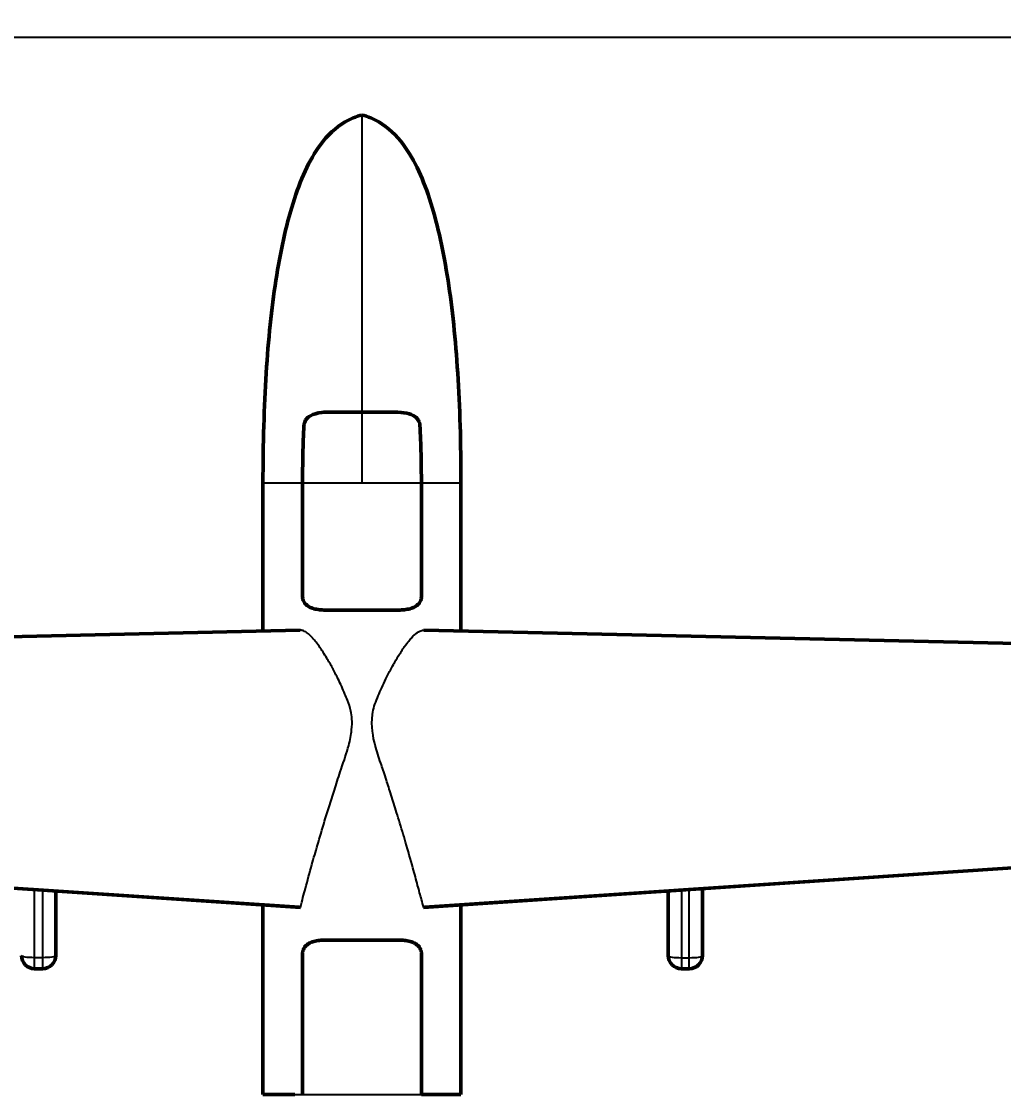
# Model space of a CAD drawing. Header units: inches. Extents: x 0.6 to 59.7, y 1.8 to 21.1.
# Drawn here: x 13.57 to 23.49, y 8.65 to 19.49 of the extents above; entities that cross this region are included whole.
import ezdxf

# ---------------------------------------------------------------- set-up
doc = ezdxf.new("R2010")
doc.units = ezdxf.units.IN
doc.header["$LTSCALE"] = 0.75
doc.header["$MEASUREMENT"] = 0
for name, color, linetype, lineweight in [('Dimensions', 7, 'Continuous', 25), ('Visible', 7, 'Continuous', 50), ('Visible Narrow', 7, 'Continuous', 25)]:
    doc.layers.add(name, color=color, linetype=linetype, lineweight=lineweight)
doc.styles.get("Standard").update_dxf_attribs({"font": 'arial.ttf'})
doc.dimstyles.get("Standard").update_dxf_attribs({"dimtxt": 0.24, "dimasz": 0.24, "dimexe": 0.14, "dimexo": 0.14, "dimgap": 0.1, "dimtad": 0, "dimtih": 1, "dimtoh": 1, "dimlfac": 0.083333, "dimzin": 12, "dimdsep": 46, "dimtxsty": 'Standard', "dimcen": 0, "dimclrd": 256, "dimclre": 256, "dimclrt": 256, "dimazin": 3, "dimtp": 0.01, "dimtm": 0.01, "dimtfac": 1, "dimtofl": 0, "dimtmove": 0, "dimatfit": 3, "dimfxl": 1, "dimtolj": 1, "dimtzin": 12, "dimarcsym": 1})

# ---------------------------------------------------------------- blocks, each defined once
blk = doc.blocks.new('*D6')
at = {"layer": 'Defpoints', "color": 0, "transparency": 16777216}
for p in [(33.412973, 19.328394), (0.606958, 11.594702), (33.412973, 11.594702)]:
    blk.add_point(p, dxfattribs=at)
at = {"layer": 'Dimensions', "lineweight": -2, "transparency": 16777216}
for p, q in [((0.606958, 11.734702), (0.606958, 19.468394)), ((33.412973, 11.734702), (33.412973, 19.468394)), ((0.846958, 19.328394), (26.123713, 19.328394)), ((33.172973, 19.328394), (26.951052, 19.328394))]:
    blk.add_line(p, q, dxfattribs=at)
at = {"layer": 'Dimensions', "transparency": 16777216}
for points in [[(0.846958, 19.368394), (0.846958, 19.288394), (0.606958, 19.328394)], [(33.172973, 19.368394), (33.172973, 19.288394), (33.412973, 19.328394)]]:
    blk.add_solid(points, dxfattribs=at)
at = {"layer": 'Dimensions', "transparency": 16777216, "insert": (26.537382, 19.328394), "char_height": 0.24, "attachment_point": 5}
blk.add_mtext('\\A1;24.6', dxfattribs=at)

msp = doc.modelspace()

# ---------------------------------------------------------------- linework, layer by layer
at = {"layer": 'Visible', "extrusion": (-1e-16, 1, 0)}
for p, q in [((16.01, 14.823, -0.471), (16.01, 13.329, -0.471)), ((16.41, 13.675, 0.329), (16.41, 14.823, 0.329)), ((16.41, 13.675, 0.329), (16.41, 14.823, 0.329)), ((17.61, 14.823, 0.329), (17.61, 13.675, 0.329)), ((17.61, 14.823, 0.329), (17.61, 13.675, 0.329)), ((18.01, 14.823, -0.471), (18.01, 13.329, -0.471)), ((1.008, 12.995, 0.578), (16.386, 13.338, 0.311)), ((17.634, 13.338, 0.311), (33.012, 12.995, 0.578)), ((16.388, 10.538, 0.312), (7.261, 11.149, 0.47)), ((16.379, 10.539, 0.305), (7.261, 11.149, 0.465)), ((17.632, 10.538, 0.312), (26.759, 11.149, 0.47)), ((17.641, 10.539, 0.305), (26.759, 11.149, 0.465)), ((16.01, 10.564, -0.471), (16.01, 8.648, -0.471)), ((18.01, 10.564, -0.471), (18.01, 8.648, -0.471)), ((16.41, 8.648, 0.329), (16.41, 10.075, 0.329)), ((16.41, 8.648, 0.329), (16.41, 10.075, 0.329)), ((17.61, 10.075, 0.329), (17.61, 8.648, 0.329)), ((17.61, 10.075, 0.329), (17.61, 8.648, 0.329))]:
    msp.add_line(p, q, dxfattribs=at)
at = {"layer": 'Visible', "extrusion": (1e-16, -1, 0)}
msp.add_arc((17.01, -0.471, -13.541), 1, 68.9605, 111.0395, dxfattribs=at)
msp.add_arc((17.01, -0.471, -13.541), 1, 68.9605, 111.0395, dxfattribs=at)
at = {"layer": 'Visible', "extrusion": (-1e-16, 1, 0)}
for centre, start, end in [((-17.01, -0.471, 10.208), 68.9605, 111.0395), ((-17.01, -0.471, 10.208), 68.9605, 111.0395), ((-17.01, -0.471, 8.648), 0, 47.1666), ((-17.01, -0.471, 8.648), 126.8699, 180)]:
    msp.add_arc(centre, 1, start, end, dxfattribs=at)
at = {"layer": 'Visible'}
for centre, start, end in [((13.703, 10.052, -3.36), 180, 270), ((13.783, 10.052, -3.36), 270, 0)]:
    msp.add_arc(centre, 0.133, start, end, dxfattribs=at)
at = {"layer": 'Visible', "extrusion": (0, -4.7e-15, -1)}
msp.add_arc((-20.237, 10.052, 3.36), 0.133, 270, 0, dxfattribs=at)
at = {"layer": 'Visible', "extrusion": (-4.7e-15, 0, -1)}
msp.add_arc((-20.317, 10.052, 3.36), 0.133, 180, 270, dxfattribs=at)
at = {"layer": 'Visible'}
for points, knots in [([(16.01, 14.823, -0.471), (16.01, 15.225, -0.471), (16.021, 15.594, -0.471), (16.064, 16.274, -0.471), (16.096, 16.585, -0.471), (16.185, 17.157, -0.471), (16.241, 17.419, -0.471), (16.386, 17.883, -0.471), (16.476, 18.085, -0.471), (16.662, 18.338, -0.471), (16.745, 18.416, -0.471), (16.892, 18.502, -0.471), (16.949, 18.526, -0.471), (17.01, 18.541, -0.471)], [-1, -1, -1, -1, -0.8, -0.8, -0.6, -0.6, -0.4, -0.4, -0.2, -0.2, -0.0722, -0.0722, 0, 0, 0, 0]), ([(18.01, 14.823, -0.471), (18.01, 15.225, -0.471), (17.999, 15.594, -0.471), (17.956, 16.274, -0.471), (17.924, 16.585, -0.471), (17.835, 17.157, -0.471), (17.779, 17.419, -0.471), (17.634, 17.883, -0.471), (17.544, 18.085, -0.471), (17.357, 18.338, -0.471), (17.275, 18.416, -0.471), (17.127, 18.502, -0.471), (17.071, 18.526, -0.471), (17.01, 18.541, -0.471)], [-1, -1, -1, -1, -0.8, -0.8, -0.6, -0.6, -0.4, -0.4, -0.2, -0.2, -0.0722, -0.0722, 0, 0, 0, 0]), ([(16.424, 15.408, 0.329), (16.424, 15.416, 0.329), (16.426, 15.423, 0.33), (16.432, 15.444, 0.333), (16.438, 15.455, 0.337), (16.456, 15.48, 0.349), (16.471, 15.493, 0.359), (16.519, 15.52, 0.387), (16.556, 15.531, 0.408), (16.631, 15.54, 0.441), (16.66, 15.541, 0.453), (16.688, 15.541, 0.463)], [-48.281243, -48.281243, -48.281243, -48.281243, -47.319307, -47.319307, -45.661658, -45.661658, -43.245778, -43.245778, -39.673505, -39.673505, -37.564264, -37.564264, -37.564264, -37.564264]), ([(16.424, 15.408, 0.329), (16.424, 15.416, 0.329), (16.426, 15.423, 0.33), (16.432, 15.444, 0.333), (16.438, 15.455, 0.337), (16.456, 15.48, 0.349), (16.471, 15.493, 0.359), (16.519, 15.52, 0.387), (16.556, 15.531, 0.408), (16.631, 15.54, 0.441), (16.66, 15.541, 0.453), (16.688, 15.541, 0.463)], [-48.281243, -48.281243, -48.281243, -48.281243, -47.319307, -47.319307, -45.661658, -45.661658, -43.245778, -43.245778, -39.673505, -39.673505, -37.564264, -37.564264, -37.564264, -37.564264]), ([(17.332, 15.541, 0.463), (17.345, 15.541, 0.458), (17.359, 15.541, 0.453), (17.417, 15.538, 0.43), (17.455, 15.533, 0.412), (17.517, 15.513, 0.378), (17.54, 15.5, 0.364), (17.567, 15.476, 0.347), (17.575, 15.466, 0.342), (17.587, 15.445, 0.334), (17.591, 15.435, 0.332), (17.595, 15.419, 0.33), (17.596, 15.413, 0.329), (17.596, 15.408, 0.329)], [-23.261518, -23.261518, -23.261518, -23.261518, -22.210742, -22.210742, -18.597366, -18.597366, -15.121, -15.121, -13.142381, -13.142381, -11.594851, -11.594851, -10.811799, -10.811799, -10.811799, -10.811799]), ([(17.332, 15.541, 0.463), (17.345, 15.541, 0.458), (17.359, 15.541, 0.453), (17.417, 15.538, 0.43), (17.455, 15.533, 0.412), (17.517, 15.513, 0.378), (17.54, 15.5, 0.364), (17.567, 15.476, 0.347), (17.575, 15.466, 0.342), (17.587, 15.445, 0.334), (17.591, 15.435, 0.332), (17.595, 15.419, 0.33), (17.596, 15.413, 0.329), (17.596, 15.408, 0.329)], [-23.261518, -23.261518, -23.261518, -23.261518, -22.210742, -22.210742, -18.597366, -18.597366, -15.121, -15.121, -13.142381, -13.142381, -11.594851, -11.594851, -10.811799, -10.811799, -10.811799, -10.811799]), ([(16.651, 13.541, 0.463), (16.642, 13.541, 0.459), (16.633, 13.541, 0.456), (16.604, 13.542, 0.443), (16.585, 13.544, 0.435), (16.547, 13.549, 0.416), (16.529, 13.553, 0.406), (16.496, 13.564, 0.387), (16.48, 13.571, 0.378), (16.459, 13.585, 0.364), (16.452, 13.59, 0.359), (16.44, 13.602, 0.351), (16.434, 13.608, 0.347), (16.427, 13.619, 0.341), (16.424, 13.623, 0.34), (16.419, 13.632, 0.336), (16.417, 13.637, 0.334), (16.413, 13.648, 0.332), (16.412, 13.653, 0.331), (16.41, 13.664, 0.33), (16.41, 13.669, 0.329), (16.41, 13.675, 0.329)], [38.982932, 38.982932, 38.982932, 38.982932, 39.621013, 39.621013, 41.066721, 41.066721, 42.51243, 42.51243, 43.744915, 43.744915, 44.361157, 44.361157, 44.977399, 44.977399, 45.338085, 45.338085, 45.698771, 45.698771, 46.059457, 46.059457, 46.420143, 46.420143, 46.420143, 46.420143]), ([(16.651, 13.541, 0.463), (16.642, 13.541, 0.459), (16.633, 13.541, 0.456), (16.604, 13.542, 0.443), (16.585, 13.544, 0.435), (16.547, 13.549, 0.416), (16.529, 13.553, 0.406), (16.496, 13.564, 0.387), (16.48, 13.571, 0.378), (16.459, 13.585, 0.364), (16.452, 13.59, 0.359), (16.44, 13.602, 0.351), (16.434, 13.608, 0.347), (16.427, 13.619, 0.341), (16.424, 13.623, 0.34), (16.419, 13.632, 0.336), (16.417, 13.637, 0.334), (16.413, 13.648, 0.332), (16.412, 13.653, 0.331), (16.41, 13.664, 0.33), (16.41, 13.669, 0.329), (16.41, 13.675, 0.329)], [38.982932, 38.982932, 38.982932, 38.982932, 39.621013, 39.621013, 41.066721, 41.066721, 42.51243, 42.51243, 43.744915, 43.744915, 44.361157, 44.361157, 44.977399, 44.977399, 45.338085, 45.338085, 45.698771, 45.698771, 46.059457, 46.059457, 46.420143, 46.420143, 46.420143, 46.420143]), ([(17.61, 13.675, 0.329), (17.61, 13.669, 0.329), (17.61, 13.664, 0.33), (17.608, 13.653, 0.331), (17.606, 13.648, 0.332), (17.603, 13.637, 0.334), (17.601, 13.632, 0.336), (17.596, 13.623, 0.34), (17.593, 13.619, 0.341), (17.586, 13.608, 0.347), (17.58, 13.602, 0.351), (17.568, 13.59, 0.359), (17.561, 13.585, 0.364), (17.54, 13.571, 0.378), (17.524, 13.564, 0.387), (17.491, 13.553, 0.406), (17.473, 13.549, 0.416), (17.435, 13.544, 0.435), (17.416, 13.542, 0.443), (17.387, 13.541, 0.456), (17.378, 13.541, 0.459), (17.369, 13.541, 0.463)], [15.473381, 15.473381, 15.473381, 15.473381, 15.834067, 15.834067, 16.194753, 16.194753, 16.555438, 16.555438, 16.916124, 16.916124, 17.532367, 17.532367, 18.148609, 18.148609, 19.381094, 19.381094, 20.826802, 20.826802, 22.272511, 22.272511, 22.910592, 22.910592, 22.910592, 22.910592]), ([(17.61, 13.675, 0.329), (17.61, 13.669, 0.329), (17.61, 13.664, 0.33), (17.608, 13.653, 0.331), (17.606, 13.648, 0.332), (17.603, 13.637, 0.334), (17.601, 13.632, 0.336), (17.596, 13.623, 0.34), (17.593, 13.619, 0.341), (17.586, 13.608, 0.347), (17.58, 13.602, 0.351), (17.568, 13.59, 0.359), (17.561, 13.585, 0.364), (17.54, 13.571, 0.378), (17.524, 13.564, 0.387), (17.491, 13.553, 0.406), (17.473, 13.549, 0.416), (17.435, 13.544, 0.435), (17.416, 13.542, 0.443), (17.387, 13.541, 0.456), (17.378, 13.541, 0.459), (17.369, 13.541, 0.463)], [15.473381, 15.473381, 15.473381, 15.473381, 15.834067, 15.834067, 16.194753, 16.194753, 16.555438, 16.555438, 16.916124, 16.916124, 17.532367, 17.532367, 18.148609, 18.148609, 19.381094, 19.381094, 20.826802, 20.826802, 22.272511, 22.272511, 22.910592, 22.910592, 22.910592, 22.910592]), ([(16.41, 10.075, 0.329), (16.41, 10.08, 0.329), (16.41, 10.085, 0.33), (16.412, 10.096, 0.331), (16.413, 10.101, 0.332), (16.417, 10.112, 0.334), (16.419, 10.117, 0.336), (16.424, 10.126, 0.34), (16.427, 10.131, 0.341), (16.434, 10.141, 0.347), (16.44, 10.148, 0.351), (16.452, 10.159, 0.359), (16.459, 10.164, 0.364), (16.48, 10.178, 0.378), (16.496, 10.185, 0.387), (16.529, 10.196, 0.406), (16.547, 10.2, 0.416), (16.585, 10.205, 0.435), (16.604, 10.207, 0.443), (16.633, 10.208, 0.456), (16.642, 10.208, 0.459), (16.651, 10.208, 0.463)], [46.420143, 46.420143, 46.420143, 46.420143, 46.780828, 46.780828, 47.141514, 47.141514, 47.5022, 47.5022, 47.862886, 47.862886, 48.479128, 48.479128, 49.095371, 49.095371, 50.327856, 50.327856, 51.773564, 51.773564, 53.219273, 53.219273, 53.857353, 53.857353, 53.857353, 53.857353]), ([(16.41, 10.075, 0.329), (16.41, 10.08, 0.329), (16.41, 10.085, 0.33), (16.412, 10.096, 0.331), (16.413, 10.101, 0.332), (16.417, 10.112, 0.334), (16.419, 10.117, 0.336), (16.424, 10.126, 0.34), (16.427, 10.131, 0.341), (16.434, 10.141, 0.347), (16.44, 10.148, 0.351), (16.452, 10.159, 0.359), (16.459, 10.164, 0.364), (16.48, 10.178, 0.378), (16.496, 10.185, 0.387), (16.529, 10.196, 0.406), (16.547, 10.2, 0.416), (16.585, 10.205, 0.435), (16.604, 10.207, 0.443), (16.633, 10.208, 0.456), (16.642, 10.208, 0.459), (16.651, 10.208, 0.463)], [46.420143, 46.420143, 46.420143, 46.420143, 46.780828, 46.780828, 47.141514, 47.141514, 47.5022, 47.5022, 47.862886, 47.862886, 48.479128, 48.479128, 49.095371, 49.095371, 50.327856, 50.327856, 51.773564, 51.773564, 53.219273, 53.219273, 53.857353, 53.857353, 53.857353, 53.857353]), ([(17.369, 10.208, 0.463), (17.378, 10.208, 0.459), (17.387, 10.208, 0.456), (17.416, 10.207, 0.443), (17.435, 10.205, 0.435), (17.473, 10.2, 0.416), (17.491, 10.196, 0.406), (17.524, 10.185, 0.387), (17.54, 10.178, 0.378), (17.561, 10.164, 0.364), (17.568, 10.159, 0.359), (17.58, 10.148, 0.351), (17.586, 10.141, 0.347), (17.593, 10.131, 0.341), (17.596, 10.126, 0.34), (17.601, 10.117, 0.336), (17.603, 10.112, 0.334), (17.606, 10.101, 0.332), (17.608, 10.096, 0.331), (17.61, 10.085, 0.33), (17.61, 10.08, 0.329), (17.61, 10.075, 0.329)], [8.03617, 8.03617, 8.03617, 8.03617, 8.674251, 8.674251, 10.119959, 10.119959, 11.565668, 11.565668, 12.798153, 12.798153, 13.414395, 13.414395, 14.030638, 14.030638, 14.391323, 14.391323, 14.752009, 14.752009, 15.112695, 15.112695, 15.473381, 15.473381, 15.473381, 15.473381]), ([(17.369, 10.208, 0.463), (17.378, 10.208, 0.459), (17.387, 10.208, 0.456), (17.416, 10.207, 0.443), (17.435, 10.205, 0.435), (17.473, 10.2, 0.416), (17.491, 10.196, 0.406), (17.524, 10.185, 0.387), (17.54, 10.178, 0.378), (17.561, 10.164, 0.364), (17.568, 10.159, 0.359), (17.58, 10.148, 0.351), (17.586, 10.141, 0.347), (17.593, 10.131, 0.341), (17.596, 10.126, 0.34), (17.601, 10.117, 0.336), (17.603, 10.112, 0.334), (17.606, 10.101, 0.332), (17.608, 10.096, 0.331), (17.61, 10.085, 0.33), (17.61, 10.08, 0.329), (17.61, 10.075, 0.329)], [8.03617, 8.03617, 8.03617, 8.03617, 8.674251, 8.674251, 10.119959, 10.119959, 11.565668, 11.565668, 12.798153, 12.798153, 13.414395, 13.414395, 14.030638, 14.030638, 14.391323, 14.391323, 14.752009, 14.752009, 15.112695, 15.112695, 15.473381, 15.473381, 15.473381, 15.473381]), ([(13.703, 9.918, -3.36), (13.717, 9.918, -3.36), (13.73, 9.918, -3.36), (13.743, 9.918, -3.36), (13.757, 9.918, -3.36), (13.77, 9.918, -3.36), (13.783, 9.918, -3.36)], [3.048, 3.048, 3.048, 3.048, 3.9624, 3.9624, 3.9624, 4.8768, 4.8768, 4.8768, 4.8768]), ([(20.317, 9.918, -3.36), (20.303, 9.918, -3.36), (20.29, 9.918, -3.36), (20.277, 9.918, -3.36), (20.263, 9.918, -3.36), (20.25, 9.918, -3.36), (20.237, 9.918, -3.36)], [3.048, 3.048, 3.048, 3.048, 3.9624, 3.9624, 3.9624, 4.8768, 4.8768, 4.8768, 4.8768])]:
    msp.add_open_spline(points, degree=3, knots=knots, dxfattribs=at)
at = {"layer": 'Visible', "extrusion": (0, 1, 0)}
for points in [[(16.688, 15.541, 0.463), (16.792, 15.541, 0.498), (16.901, 15.541, 0.516), (17.01, 15.541, 0.516)], [(16.688, 15.541, 0.463), (16.792, 15.541, 0.498), (16.901, 15.541, 0.516), (17.01, 15.541, 0.516)], [(17.01, 15.541, 0.516), (17.119, 15.541, 0.516), (17.228, 15.541, 0.498), (17.332, 15.541, 0.463)], [(17.01, 15.541, 0.516), (17.119, 15.541, 0.516), (17.228, 15.541, 0.498), (17.332, 15.541, 0.463)]]:
    msp.add_open_spline(points, degree=3, dxfattribs=at)
at = {"layer": 'Visible'}
for points in [[(16.41, 14.823, 0.329), (16.41, 15.017, 0.329), (16.414, 15.214, 0.329), (16.424, 15.408, 0.329)], [(16.41, 14.823, 0.329), (16.41, 15.017, 0.329), (16.414, 15.214, 0.329), (16.424, 15.408, 0.329)], [(17.596, 15.408, 0.329), (17.606, 15.214, 0.329), (17.61, 15.017, 0.329), (17.61, 14.823, 0.329)], [(17.596, 15.408, 0.329), (17.606, 15.214, 0.329), (17.61, 15.017, 0.329), (17.61, 14.823, 0.329)]]:
    msp.add_open_spline(points, degree=3, dxfattribs=at)
at = {"layer": 'Visible', "extrusion": (1, 0, 0)}
for points, knots in [([(13.917, 10.052, -3.36), (13.917, 10.072, -3.356), (13.917, 10.092, -3.353), (13.917, 10.23, -3.33), (13.917, 10.349, -3.31), (13.917, 10.546, -3.279), (13.917, 10.625, -3.267), (13.917, 10.704, -3.256)], [-57.42664, -57.42664, -57.42664, -57.42664, -56.027058, -56.027058, -47.802897, -47.802897, -42.332044, -42.332044, -42.332044, -42.332044]), ([(20.103, 10.052, -3.36), (20.103, 10.072, -3.356), (20.103, 10.092, -3.353), (20.103, 10.23, -3.33), (20.103, 10.349, -3.31), (20.103, 10.546, -3.279), (20.103, 10.625, -3.267), (20.103, 10.704, -3.256)], [-57.42664, -57.42664, -57.42664, -57.42664, -56.027058, -56.027058, -47.802897, -47.802897, -42.332044, -42.332044, -42.332044, -42.332044]), ([(20.45, 10.727, -3.252), (20.45, 10.64, -3.265), (20.45, 10.554, -3.278), (20.45, 10.349, -3.31), (20.45, 10.23, -3.33), (20.45, 10.092, -3.353), (20.45, 10.072, -3.356), (20.45, 10.052, -3.36)], [-18.202698, -18.202698, -18.202698, -18.202698, -12.194254, -12.194254, -3.970093, -3.970093, -2.570511, -2.570511, -2.570511, -2.570511])]:
    msp.add_open_spline(points, degree=3, knots=knots, dxfattribs=at)
at = {"layer": 'Visible Narrow', "extrusion": (1e-16, -1, 0)}
for start, end in [(126.8699, 180), (90, 126.8699), (53.1301, 90), (0, 53.1301)]:
    msp.add_arc((17.01, -0.471, -14.823), 1, start, end, dxfattribs=at)
at = {"layer": 'Visible Narrow', "extrusion": (1e-16, -0.986099, -0.16616)}
for centre, start, end in [((13.703, -4.983, -9.354), 90, 180), ((13.783, -4.983, -9.354), 0, 90)]:
    msp.add_arc(centre, 0.133, start, end, dxfattribs=at)
at = {"layer": 'Visible Narrow', "extrusion": (-1, -1e-16, 0)}
for centre in [(-10.052, -3.36, -13.703), (-10.052, -3.36, -20.317)]:
    msp.add_arc(centre, 0.133, 0, 80.4354, dxfattribs=at)
at = {"layer": 'Visible Narrow', "extrusion": (1, 1e-16, 0)}
for centre in [(10.052, -3.36, 13.783), (10.052, -3.36, 20.237)]:
    msp.add_arc(centre, 0.133, 99.5646, 180, dxfattribs=at)
at = {"layer": 'Visible Narrow', "extrusion": (-1e-16, 0.986099, 0.16616)}
for centre, start, end in [((-20.237, -4.983, 9.354), 0, 90), ((-20.317, -4.983, 9.354), 90, 180)]:
    msp.add_arc(centre, 0.133, start, end, dxfattribs=at)
at = {"layer": 'Visible Narrow', "extrusion": (-1e-16, 1, 0)}
for start, end in [(47.1666, 53.1301), (53.1301, 126.8699)]:
    msp.add_arc((-17.01, -0.471, 8.648), 1, start, end, dxfattribs=at)
at = {"layer": 'Visible Narrow', "extrusion": (0.066778, 0.997767, -0.001166)}
msp.add_ellipse((17.01, 10.496, -0.471), major_axis=(-1, 0.067, 0.017), ratio=0.997767, start_param=0.87012, end_param=0.881485, dxfattribs=at)
at = {"layer": 'Visible Narrow', "extrusion": (0.066778, -0.997767, 0.001166)}
msp.add_ellipse((17.01, 10.496, -0.471), major_axis=(1, 0.067, 0.017), ratio=0.997767, start_param=0.87012, end_param=0.881485, dxfattribs=at)
at = {"layer": 'Visible Narrow', "extrusion": (1, 0, 0)}
for points, degree, knots in [([(17.01, 18.541, -0.471), (17.01, 18.528, -0.42), (17.01, 18.494, -0.324), (17.01, 18.414, -0.192), (17.01, 18.257, -0.041), (17.01, 17.988, 0.111), (17.01, 17.662, 0.232), (17.01, 17.291, 0.328), (17.01, 16.88, 0.403), (17.01, 16.455, 0.457), (17.01, 16.092, 0.488), (17.01, 15.809, 0.505), (17.01, 15.622, 0.513), (17.01, 15.541, 0.516)], 5, [0, 0, 0, 0, 0, 0, 0.1, 0.2, 0.3, 0.4, 0.5, 0.6, 0.7, 0.8, 0.8746651, 0.8746651, 0.8746651, 0.8746651, 0.8746651, 0.8746651]), ([(17.01, 15.541, 0.516), (17.01, 15.514, 0.517), (17.01, 15.377, 0.522), (17.01, 15.236, 0.526), (17.01, 15.092, 0.528), (17.01, 14.944, 0.529), (17.01, 14.823, 0.529)], 5, [0.8746651, 0.8746651, 0.8746651, 0.8746651, 0.8746651, 0.8746651, 0.9, 1, 1, 1, 1, 1, 1]), ([(13.703, 10.029, -3.228), (13.703, 10.05, -3.225), (13.703, 10.07, -3.221), (13.703, 10.209, -3.198), (13.703, 10.328, -3.179), (13.703, 10.537, -3.146), (13.703, 10.627, -3.132), (13.703, 10.718, -3.119)], 3, [2.570511, 2.570511, 2.570511, 2.570511, 3.970093, 3.970093, 12.194254, 12.194254, 18.439873, 18.439873, 18.439873, 18.439873]), ([(13.783, 10.713, -3.12), (13.783, 10.624, -3.133), (13.783, 10.535, -3.146), (13.783, 10.328, -3.179), (13.783, 10.209, -3.198), (13.783, 10.07, -3.221), (13.783, 10.05, -3.225), (13.783, 10.029, -3.228)], 3, [41.680458, 41.680458, 41.680458, 41.680458, 47.802897, 47.802897, 56.027058, 56.027058, 57.42664, 57.42664, 57.42664, 57.42664]), ([(20.237, 10.713, -3.12), (20.237, 10.624, -3.133), (20.237, 10.535, -3.146), (20.237, 10.328, -3.179), (20.237, 10.209, -3.198), (20.237, 10.07, -3.221), (20.237, 10.05, -3.225), (20.237, 10.029, -3.228)], 3, [41.680458, 41.680458, 41.680458, 41.680458, 47.802897, 47.802897, 56.027058, 56.027058, 57.42664, 57.42664, 57.42664, 57.42664]), ([(20.317, 10.029, -3.228), (20.317, 10.05, -3.225), (20.317, 10.07, -3.221), (20.317, 10.209, -3.198), (20.317, 10.328, -3.179), (20.317, 10.537, -3.146), (20.317, 10.627, -3.132), (20.317, 10.718, -3.119)], 3, [2.570511, 2.570511, 2.570511, 2.570511, 3.970093, 3.970093, 12.194254, 12.194254, 18.439873, 18.439873, 18.439873, 18.439873])]:
    msp.add_open_spline(points, degree=degree, knots=knots, dxfattribs=at)
at = {"layer": 'Visible Narrow'}
for points, knots in [([(16.388, 10.538, 0.312), (16.406, 10.609, 0.326), (16.422, 10.668, 0.338), (16.46, 10.81, 0.365), (16.482, 10.889, 0.379), (16.523, 11.036, 0.403), (16.541, 11.101, 0.413), (16.584, 11.246, 0.434), (16.608, 11.328, 0.445), (16.65, 11.466, 0.463), (16.667, 11.52, 0.469), (16.703, 11.632, 0.481), (16.721, 11.689, 0.487), (16.756, 11.802, 0.497), (16.777, 11.866, 0.502), (16.83, 12.024, 0.513), (16.856, 12.097, 0.517), (16.89, 12.227, 0.522), (16.9, 12.279, 0.523), (16.914, 12.414, 0.525), (16.908, 12.475, 0.524), (16.891, 12.559, 0.522), (16.879, 12.592, 0.521), (16.855, 12.651, 0.517), (16.846, 12.673, 0.516), (16.827, 12.717, 0.512), (16.816, 12.744, 0.51), (16.794, 12.795, 0.506), (16.782, 12.819, 0.503), (16.751, 12.883, 0.495), (16.729, 12.923, 0.489), (16.694, 12.989, 0.478), (16.674, 13.023, 0.471), (16.641, 13.078, 0.459), (16.629, 13.096, 0.454), (16.608, 13.129, 0.445), (16.602, 13.139, 0.442), (16.582, 13.169, 0.433), (16.571, 13.186, 0.428), (16.544, 13.22, 0.414), (16.533, 13.233, 0.408), (16.517, 13.252, 0.399), (16.51, 13.26, 0.395), (16.495, 13.278, 0.386), (16.487, 13.286, 0.382), (16.467, 13.303, 0.369), (16.454, 13.312, 0.361), (16.427, 13.328, 0.342), (16.414, 13.333, 0.333), (16.398, 13.337, 0.32), (16.392, 13.338, 0.316), (16.387, 13.338, 0.311), (16.386, 13.338, 0.311), (16.386, 13.338, 0.311)], [-421.881229, -421.881229, -421.881229, -421.881229, -407.806138, -407.806138, -389.608572, -389.608572, -374.863124, -374.863124, -356.802402, -356.802402, -344.479531, -344.479531, -331.516195, -331.516195, -318.038134, -318.038134, -299.800619, -299.800619, -287.307116, -287.307116, -268.476244, -268.476244, -252.002428, -252.002428, -243.62406, -243.62406, -233.463444, -233.463444, -222.629134, -222.629134, -206.563523, -206.563523, -192.321919, -192.321919, -181.482251, -181.482251, -174.143721, -174.143721, -159.793085, -159.793085, -151.403572, -151.403572, -146.279967, -146.279967, -138.079683, -138.079683, -129.655941, -129.655941, -120.17289, -120.17289, -115.922946, -115.922946, -115.543954, -115.543954, -115.543954, -115.543954]), ([(17.632, 10.538, 0.312), (17.626, 10.565, 0.317), (17.619, 10.59, 0.323), (17.599, 10.664, 0.337), (17.587, 10.708, 0.346), (17.557, 10.818, 0.366), (17.542, 10.876, 0.376), (17.501, 11.024, 0.401), (17.476, 11.109, 0.414), (17.43, 11.267, 0.437), (17.408, 11.341, 0.447), (17.374, 11.451, 0.461), (17.363, 11.486, 0.465), (17.334, 11.579, 0.476), (17.316, 11.635, 0.481), (17.282, 11.745, 0.492), (17.266, 11.794, 0.496), (17.231, 11.905, 0.505), (17.215, 11.95, 0.508), (17.179, 12.056, 0.515), (17.159, 12.115, 0.518), (17.123, 12.255, 0.523), (17.1, 12.371, 0.525), (17.124, 12.548, 0.523), (17.141, 12.593, 0.521), (17.177, 12.679, 0.515), (17.189, 12.709, 0.513), (17.212, 12.763, 0.509), (17.226, 12.793, 0.506), (17.254, 12.853, 0.499), (17.268, 12.881, 0.495), (17.301, 12.942, 0.486), (17.323, 12.982, 0.479), (17.358, 13.044, 0.467), (17.371, 13.065, 0.462), (17.394, 13.101, 0.453), (17.398, 13.107, 0.451), (17.413, 13.131, 0.444), (17.422, 13.145, 0.441), (17.444, 13.179, 0.43), (17.457, 13.196, 0.424), (17.48, 13.224, 0.412), (17.485, 13.231, 0.409), (17.5, 13.248, 0.401), (17.512, 13.263, 0.394), (17.529, 13.281, 0.384), (17.535, 13.288, 0.38), (17.556, 13.305, 0.367), (17.575, 13.319, 0.355), (17.609, 13.335, 0.33), (17.621, 13.337, 0.321), (17.632, 13.338, 0.313), (17.633, 13.338, 0.312), (17.634, 13.338, 0.311)], [0, 0, 0, 0, 1.897768, 1.897768, 5.32164, 5.32164, 9.063256, 9.063256, 14.535641, 14.535641, 19.040436, 19.040436, 21.224973, 21.224973, 24.770767, 24.770767, 27.662553, 27.662553, 31.358939, 31.358939, 36.494651, 36.494651, 42.983322, 42.983322, 46.500976, 46.500976, 47.842654, 47.842654, 49.427233, 49.427233, 50.943087, 50.943087, 52.833758, 52.833758, 54.348651, 54.348651, 54.658038, 54.658038, 55.563582, 55.563582, 56.748641, 56.748641, 57.120137, 57.120137, 57.727358, 57.727358, 58.220613, 58.220613, 58.993198, 58.993198, 59.649852, 59.649852, 59.735385, 59.735385, 59.735385, 59.735385]), ([(13.783, 10.029, -3.228), (13.77, 10.029, -3.228), (13.757, 10.029, -3.228), (13.743, 10.029, -3.228), (13.73, 10.029, -3.228), (13.717, 10.029, -3.228), (13.703, 10.029, -3.228)], [-4.8768, -4.8768, -4.8768, -4.8768, -3.9624, -3.9624, -3.9624, -3.048, -3.048, -3.048, -3.048]), ([(20.237, 10.029, -3.228), (20.25, 10.029, -3.228), (20.263, 10.029, -3.228), (20.277, 10.029, -3.228), (20.29, 10.029, -3.228), (20.303, 10.029, -3.228), (20.317, 10.029, -3.228)], [-4.8768, -4.8768, -4.8768, -4.8768, -3.9624, -3.9624, -3.9624, -3.048, -3.048, -3.048, -3.048])]:
    msp.add_open_spline(points, degree=3, knots=knots, dxfattribs=at)

# ---------------------------------------------------------------- dimensions: what is measured, and where the dimension line sits
at = {"layer": 'Dimensions'}
dim = msp.add_linear_dim(base=(33.413, 19.328), p1=(0.607, 11.595), p2=(33.413, 11.595), angle=0, dimstyle='Standard', override={"dimlfac": 0.75}, dxfattribs=at)
dim.commit()
dim.dimension.update_dxf_attribs({"geometry": '*D6', "text_midpoint": (26.537, 19.328), "dimtype": 161})

doc.saveas('drawing.dxf')
